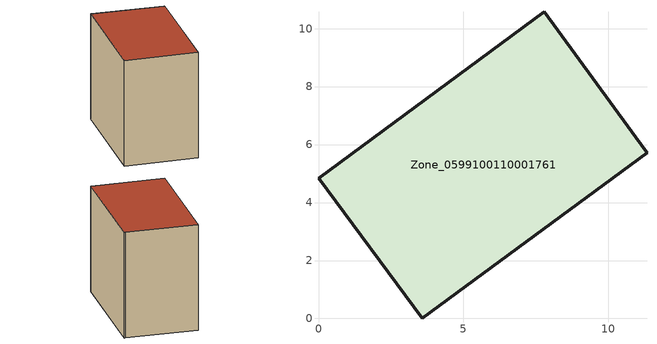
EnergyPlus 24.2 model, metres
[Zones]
Zone_0599100110001761
 floor ground (C_G): 7.79,10.59 11.28,5.8 11.33,5.73 3.57,0 0,4.84 z0.54
 wall outside (C_F): 11.28,5.8 7.79,10.59 0,4.84 3.57,0 11.33,5.73 11.28,5.8 z0.54:9.51
 roof outside (C_R): 0,4.84 3.57,0 11.33,5.73 11.28,5.8 7.79,10.59 z9.51
[BUILDING]
Pand.0599100110001761: North Axis=0; Terrain=City; Loads Convergence Tolerance Value=0.04; Temperature Convergence Tolerance Value=0.4; Solar Distribution=FullExterior; Maximum Number of Warmup Days=25; Minimum Number of Warmup Days=1
[Site:Location]
Rotterdam.The.Hague.AP_ZH_NLD Design_Conditions: Latitude=51.96; Longitude=4.45; Time Zone=1; Elevation=-4.5
[SITE:GROUNDTEMPERATURE:BUILDINGSURFACE]
18, 18, 18, 18, 18, 18, 18, 18, 18, 18, 18, 18
[MATERIAL] Thermal Absorptance=0.9; Solar Absorptance=0.7; Visible Absorptance=0.7
Name | Roughness | Thickness | Conductivity | Density | Specific Heat
G.TI.2015-2018 | MediumSmooth | 0.15 | 0.0428571 | 540 | 1210
F.TI.2015-2018 | Rough | 0.3 | 0.0666667 | 1920 | 840
R.TI.2015-2018 | MediumRough | 0.2 | 0.0333333 | 1500 | 1000
[CONSTRUCTION]
C_G: G.TI.2015-2018
C_F: F.TI.2015-2018
C_R: R.TI.2015-2018
[ZONE]
Zone_0599100110001761: Type=1; Multiplier=1; Ceiling Height=Autocalculate; Volume=Autocalculate; Floor Area=autocalculate; Part of Total Floor Area=Yes
[ZONEINFILTRATION:DESIGNFLOWRATE]
Infil_Zone_0599100110001761: Zone or ZoneList or Space or SpaceList=Zone_0599100110001761; Schedule=AlwaysOn; Design Flow Rate Calculation Method=Flow/Area; Flow Rate per Floor Area=0.0015; Constant Term Coefficient=1; Temperature Term Coefficient=0; Velocity Term Coefficient=0; Velocity Squared Term Coefficient=0
[HVACTEMPLATE:ZONE:IDEALLOADSAIRSYSTEM]
Zone_0599100110001761: Maximum Heating Supply Air Temperature=50; Minimum Cooling Supply Air Temperature=13; Maximum Heating Supply Air Humidity Ratio=0.0156; Minimum Cooling Supply Air Humidity Ratio=0.0077; Heating Limit=NoLimit; Cooling Limit=NoLimit; Dehumidification Control Type=ConstantSensibleHeatRatio; Cooling Sensible Heat Ratio=0.7; Dehumidification Setpoint=60; Humidification Control Type=None; Humidification Setpoint=30; Outdoor Air Method=None; Outdoor Air Flow Rate per Person=0.00944; Outdoor Air Flow Rate per Zone Floor Area=0; Outdoor Air Flow Rate per Zone=0; Demand Controlled Ventilation Type=None; Outdoor Air Economizer Type=NoEconomizer; Heat Recovery Type=None; Sensible Heat Recovery Effectiveness=0.7; Latent Heat Recovery Effectiveness=0.65
[ZONECONTROL:THERMOSTAT]
ThermostatControl_Zone_0599100110001761: Zone or ZoneList=Zone_0599100110001761; Control Type Schedule=DualSetpointControlType; Control 1=Thermostat_Zone_0599100110001761; Temperature Difference Between Cutout And Setpoint=0
[THERMOSTATSETPOINT:DUALSETPOINT]
Thermostat_Zone_0599100110001761: Heating Setpoint Temperature Schedule=HeatingSetpoint_Zone_0599100110001761; Cooling Setpoint Temperature Schedule=CoolingSetpoint_Zone_0599100110001761
[SCHEDULE:COMPACT]
HeatingSetpoint_Zone_0599100110001761: Through: 12/31, For: AllDays, Until: 24:00, 21
CoolingSetpoint_Zone_0599100110001761: Through: 12/31, For: AllDays, Until: 24:00, 24
DualSetpointControlType: Through: 12/31, For: AllDays, Until: 24:00, 4
AlwaysOn: Through: 12/31, For: AllDays, Until: 24:00, 1
